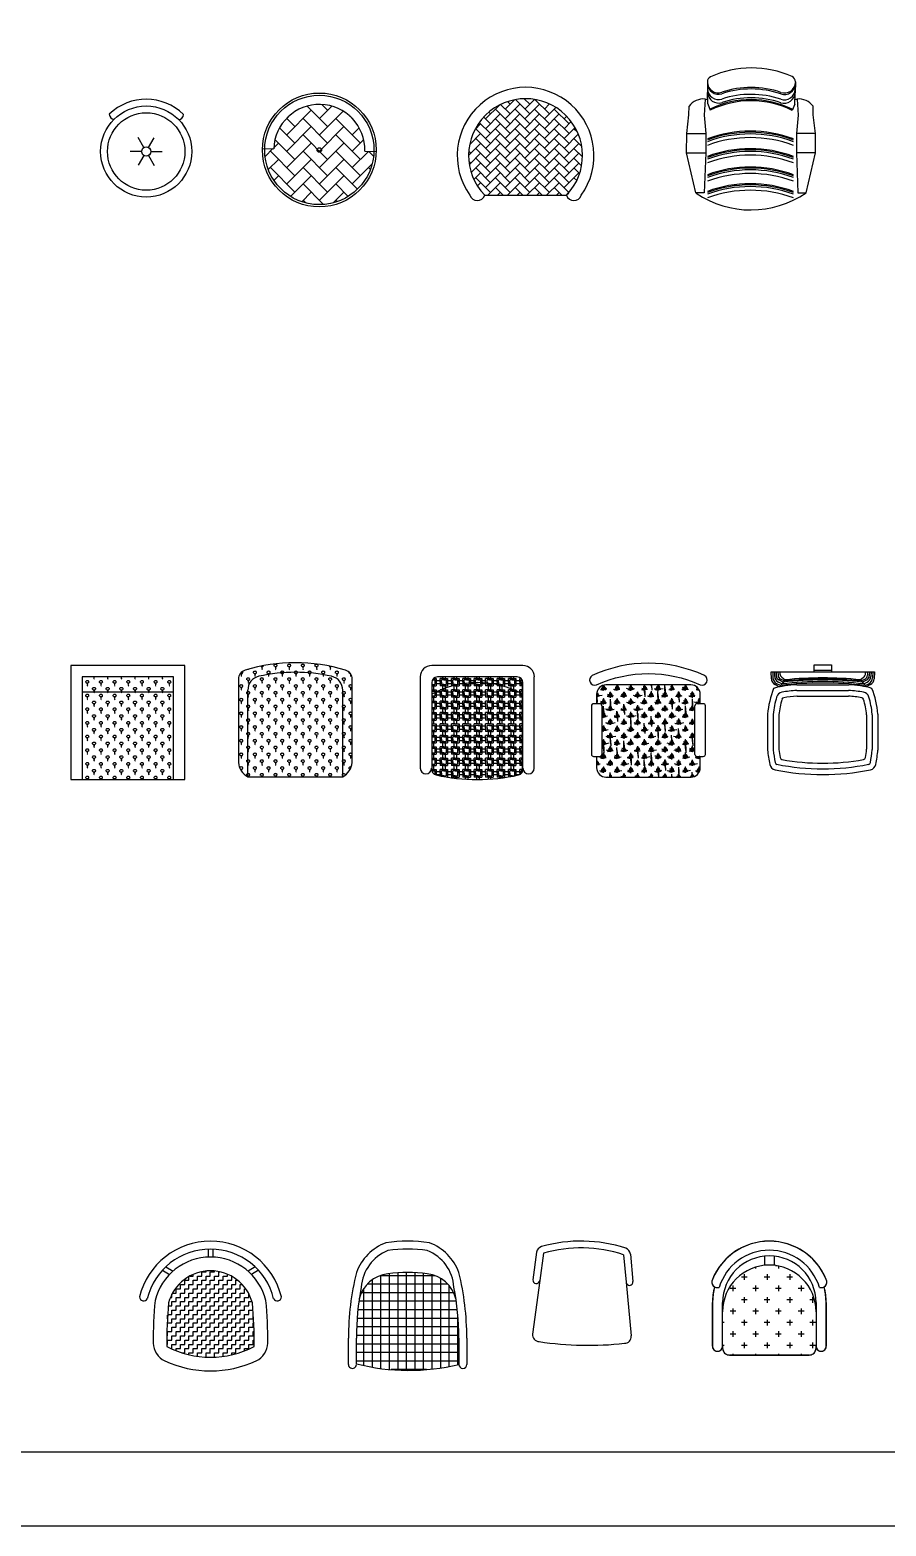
# Model space of a CAD drawing. Header units: inches. Extents: x 3.4 to 45.9, y 14.3 to 39.1.
# Drawn here: x 16.59 to 20.35, y 14.3 to 20.87 of the extents above; entities that cross this region are included whole.
import ezdxf

# ---------------------------------------------------------------- set-up
doc = ezdxf.new("R2010")
doc.units = ezdxf.units.IN
doc.header["$MEASUREMENT"] = 0
for name, color, linetype in [('02', 2, 'Continuous'), ('4', 4, 'Continuous'), ('8', 8, 'Continuous'), ('kadrbm', 4, 'Continuous')]:
    doc.layers.add(name, color=color, linetype=linetype)

# ---------------------------------------------------------------- blocks, each defined once
blk = doc.blocks.new('kadrbm')
at = {"layer": 'kadrbm', "color": 4}
blk.add_lwpolyline([(0, 0), (0, 24.7972), (21, 24.7972), (21, 0), (0, 0)], close=True, dxfattribs=at)
blk.add_lwpolyline([(20.6631, 0.3257), (20.6631, 24.4603), (0.3369, 24.4603), (0.3369, 0.3257), (20.6631, 0.3257)], dxfattribs=at)

msp = doc.modelspace()

# ---------------------------------------------------------------- hatches: boundary and pattern name
at = {"layer": '4'}
h = msp.add_hatch(dxfattribs=at)
h.set_pattern_fill('ZIGZAG', color=256, scale=0.15, style=0)
h.set_pattern_definition([(0, (-104.756795, -166.118561), (0.01875, 0.01875), [0.01875, -0.01875]), (90, (-104.738045, -166.118561), (-0.01875, 0.01875), [0.01875, -0.01875])])
h.paths.add_polyline_path([(17.5725, 15.0901, 0.028786), (17.5655, 15.2819, 0.768198), (17.1974, 15.2819, 0.028786), (17.1904, 15.0901, 0.243759)])
at = {"layer": '8'}
h = msp.add_hatch(dxfattribs=at)
h.set_pattern_fill('AR-HBONE', color=256, scale=0.0003, style=0)
h.set_pattern_definition([(45, (17.899446, 16.514142), (4e-18, 0.04310523), [0.09144, -0.03048]), (135, (17.921, 16.535695), (4e-18, 0.04310523), [0.09144, -0.03048])])
h.paths.add_polyline_path([(18.9443, 20.1444, 2.361911), (18.5853, 20.1444)])
h = msp.add_hatch(dxfattribs=at)
h.set_pattern_fill('AR-HBONE', color=256, scale=0.0005, style=0)
h.set_pattern_definition([(45, (-18.92338, 3.52685), (7e-18, 0.07184205), [0.1524, -0.0508]), (135, (-18.88746, 3.56277), (7e-18, 0.07184205), [0.1524, -0.0508])])
h.paths.add_polyline_path([(18.0992, 20.3367), (18.0592, 20.3378, 1), (17.6593, 20.349), (17.6194, 20.3502, 1)])
h = msp.add_hatch(dxfattribs=at)
h.set_pattern_fill('BLOON2', color=256, scale=0.06, style=0)
h.set_pattern_definition([(71.5651, (9.26039, 4.580169), (-7e-08, 0.059999987), [0.00189738, -0.1878393]), (71.5651, (9.26099, 4.581969), (-7e-08, 0.059999987), [0.00189738, -0.1878393]), (45, (9.26159, 4.58377), (0, 0.06000002), [0.00254556, -0.08230722]), (18.4349, (9.26339, 4.585569), (0.120000026, 0.059999904), [0.00189738, -0.1878393]), (18.4349, (9.26519, 4.586169), (0.120000026, 0.059999904), [0.00189738, -0.1878393]), (341.5651, (9.26699, 4.586769), (0.059999987, 7e-08), [0.00189738, -0.1878393]), (341.5651, (9.26879, 4.586169), (0.059999987, 7e-08), [0.00189738, -0.1878393]), (303.6901, (9.27059, 4.585569), (0.060000013, -0.059999945), [0.00216336, -0.21416976]), (303.6901, (9.27179, 4.583769), (0.060000013, -0.059999945), [0.00216336, -0.21416976]), (270, (9.27299, 4.58197), (0.06, -0.06), [0.0018, -0.0582]), (270, (9.27299, 4.58017), (0.06, -0.06), [0.0018, -0.0582]), (236.3099, (9.27299, 4.578369), (-0.06000008, -0.119999973), [0.00216336, -0.21416976]), (225, (9.27179, 4.57657), (-7e-18, -0.06000002), [0.00169704, -0.08315574]), (213.6901, (9.27059, 4.575369), (-0.059999945, -0.060000013), [0.00216336, -0.21416976]), (180, (9.26879, 4.57417), (-0.06, -0.06), [0.0012, -0.0588]), (180, (9.26639, 4.57417), (-0.06, -0.06), [0.0012, -0.0588]), (146.3099, (9.26519, 4.574169), (-0.119999973, 0.06000008), [0.00216336, -0.21416976]), (146.3099, (9.26339, 4.575369), (-0.119999973, 0.06000008), [0.00216336, -0.21416976]), (108.4349, (9.26159, 4.576569), (-0.059999904, 0.120000026), [0.00189738, -0.1878393]), (108.4349, (9.26099, 4.578369), (-0.059999904, 0.120000026), [0.00189738, -0.1878393]), (225, (9.26639, 4.57417), (-7e-18, -0.06000002), [0.00084852, -0.08400426]), (315, (9.26579, 4.57357), (0.06000002, -1e-17), [0.00084852, -0.08400426]), (45, (9.26639, 4.57297), (0, 0.06000002), [0.00084852, -0.08400426]), (270, (9.26759, 4.57417), (0.06, -0.06), [0.0006, -0.0594]), (270, (9.26759, 4.57357), (0.06, -0.06), [0.0006, -0.0594]), (135, (9.26759, 4.57297), (-0.06000002, 0), [0.00084852, -0.08400426]), (270, (9.26699, 4.57357), (0.06, -0.06), [0.0024, -0.0576]), (270, (9.26699, 4.57117), (0.06, -0.06), [0.0018, -0.0582]), (288.4349, (9.26699, 4.569369), (0.059999904, -0.120000026), [0.00189738, -0.1878393]), (255.9638, (9.26759, 4.567569), (6e-08, -0.060000035), [0.00247386, -0.2449125]), (288.4349, (9.26699, 4.565169), (0.059999904, -0.120000026), [0.00189738, -0.1878393]), (251.5651, (9.26759, 4.563369), (7e-08, -0.059999987), [0.00189738, -0.1878393]), (251.5651, (9.29699, 4.593369), (7e-08, -0.059999987), [0.00189738, -0.1878393]), (296.5651, (9.29639, 4.59457), (0.06000008, -0.05999995), [0.00134166, -0.13282242]), (270, (9.29639, 4.59697), (0.06, -0.06), [0.0024, -0.0576]), (270, (9.29639, 4.59877), (0.06, -0.06), [0.0018, -0.0582]), (270, (9.29639, 4.60057), (0.06, -0.06), [0.0018, -0.0582]), (270, (9.29639, 4.60297), (0.06, -0.06), [0.0024, -0.0576]), (180, (9.29699, 4.60297), (-0.06, -0.06), [0.0006, -0.0594]), (0, (9.29699, 4.60297), (0.06, 0.06), [0, -0.06]), (270, (9.29699, 4.60357), (0.06, -0.06), [0.0006, -0.0594]), (0, (9.29579, 4.60297), (0.06, 0.06), [0.0006, -0.0594]), (0, (9.29519, 4.60297), (0.06, 0.06), [0.0006, -0.0594]), (225, (9.29579, 4.60357), (-7e-18, -0.06000002), [0.00084852, -0.08400426]), (108.4349, (9.29039, 4.607769), (-0.059999904, 0.120000026), [0.00189738, -0.1878393]), (108.4349, (9.29099, 4.605969), (-0.059999904, 0.120000026), [0.00189738, -0.1878393]), (146.3099, (9.29279, 4.604769), (-0.119999973, 0.06000008), [0.00216336, -0.21416976]), (161.5651, (9.29459, 4.604169), (-0.059999987, -7e-08), [0.00189738, -0.1878393]), (153.4349, (9.29579, 4.60357), (-0.06, 2.4e-08), [0.00134166, -0.13282242]), (206.5651, (9.29819, 4.60417), (-0.05999995, -0.06000008), [0.00134166, -0.13282242]), (198.4349, (9.29999, 4.604769), (-0.120000026, -0.059999904), [0.00189738, -0.1878393]), (225, (9.30119, 4.60597), (-7e-18, -0.06000002), [0.00169704, -0.08315574]), (236.3099, (9.30239, 4.607769), (-0.06000008, -0.119999973), [0.00216336, -0.21416976]), (270, (9.30239, 4.60957), (0.06, -0.06), [0.0018, -0.0582]), (270, (9.30239, 4.61197), (0.06, -0.06), [0.0024, -0.0576]), (303.6901, (9.30119, 4.613769), (0.060000013, -0.059999945), [0.00216336, -0.21416976]), (315, (9.29999, 4.61497), (0.06000002, -1e-17), [0.00169704, -0.08315574]), (341.5651, (9.29819, 4.615569), (0.059999987, 7e-08), [0.00189738, -0.1878393]), (341.5651, (9.29639, 4.616169), (0.059999987, 7e-08), [0.00189738, -0.1878393]), (18.4349, (9.29459, 4.615569), (0.120000026, 0.059999904), [0.00189738, -0.1878393]), (18.4349, (9.29279, 4.614969), (0.120000026, 0.059999904), [0.00189738, -0.1878393]), (33.6901, (9.29099, 4.613769), (0.059999945, 0.060000013), [0.00216336, -0.21416976]), (71.5651, (9.29039, 4.611969), (-7e-08, 0.059999987), [0.00189738, -0.1878393]), (75.9638, (9.28979, 4.609569), (-6e-08, 0.060000035), [0.00247386, -0.2449125])])
h.paths.add_polyline_path([(17.5335, 18.06, 0.331679), (17.5037, 18.0201), (17.5037, 17.6546, 0.258195), (17.5454, 17.5921), (17.9621, 17.5921, 0.258195), (18.0037, 17.6546), (18.0037, 18.0201, 0.331679), (17.974, 18.06, 0.145898)])
h.paths.add_polyline_path([(17.5942, 18.0328), (17.5942, 18.0328)], flags=16)
h = msp.add_hatch(dxfattribs=at)
h.set_pattern_fill('BLOON2', color=256, scale=0.06, style=0)
h.set_pattern_definition([(71.5651, (10.173857, 4.5682), (-7e-08, 0.059999987), [0.00189738, -0.1878393]), (71.5651, (10.174457, 4.57), (-7e-08, 0.059999987), [0.00189738, -0.1878393]), (45, (10.175057, 4.5718), (0, 0.06000002), [0.00254556, -0.08230722]), (18.4349, (10.176857, 4.5736), (0.120000026, 0.059999904), [0.00189738, -0.1878393]), (18.4349, (10.178657, 4.5742), (0.120000026, 0.059999904), [0.00189738, -0.1878393]), (341.5651, (10.180457, 4.5748), (0.059999987, 7e-08), [0.00189738, -0.1878393]), (341.5651, (10.182257, 4.5742), (0.059999987, 7e-08), [0.00189738, -0.1878393]), (303.6901, (10.184057, 4.5736), (0.060000013, -0.059999945), [0.00216336, -0.21416976]), (303.6901, (10.185257, 4.5718), (0.060000013, -0.059999945), [0.00216336, -0.21416976]), (270, (10.186457, 4.57), (0.06, -0.06), [0.0018, -0.0582]), (270, (10.186457, 4.5682), (0.06, -0.06), [0.0018, -0.0582]), (236.3099, (10.186457, 4.5664), (-0.06000008, -0.119999973), [0.00216336, -0.21416976]), (225, (10.185257, 4.5646), (-7e-18, -0.06000002), [0.00169704, -0.08315574]), (213.6901, (10.184057, 4.5634), (-0.059999945, -0.060000013), [0.00216336, -0.21416976]), (180, (10.182257, 4.5622), (-0.06, -0.06), [0.0012, -0.0588]), (180, (10.179857, 4.5622), (-0.06, -0.06), [0.0012, -0.0588]), (146.3099, (10.178657, 4.5622), (-0.119999973, 0.06000008), [0.00216336, -0.21416976]), (146.3099, (10.176857, 4.5634), (-0.119999973, 0.06000008), [0.00216336, -0.21416976]), (108.4349, (10.175057, 4.5646), (-0.059999904, 0.120000026), [0.00189738, -0.1878393]), (108.4349, (10.174457, 4.5664), (-0.059999904, 0.120000026), [0.00189738, -0.1878393]), (225, (10.179857, 4.5622), (-7e-18, -0.06000002), [0.00084852, -0.08400426]), (315, (10.179257, 4.5616), (0.06000002, -1e-17), [0.00084852, -0.08400426]), (45, (10.179857, 4.561), (0, 0.06000002), [0.00084852, -0.08400426]), (270, (10.181057, 4.5622), (0.06, -0.06), [0.0006, -0.0594]), (270, (10.181057, 4.5616), (0.06, -0.06), [0.0006, -0.0594]), (135, (10.181057, 4.561), (-0.06000002, 0), [0.00084852, -0.08400426]), (270, (10.180457, 4.5616), (0.06, -0.06), [0.0024, -0.0576]), (270, (10.180457, 4.5592), (0.06, -0.06), [0.0018, -0.0582]), (288.4349, (10.180457, 4.5574), (0.059999904, -0.120000026), [0.00189738, -0.1878393]), (255.9638, (10.181057, 4.555601), (6e-08, -0.060000035), [0.00247386, -0.2449125]), (288.4349, (10.180457, 4.5532), (0.059999904, -0.120000026), [0.00189738, -0.1878393]), (251.5651, (10.181057, 4.5514), (7e-08, -0.059999987), [0.00189738, -0.1878393]), (251.5651, (10.210457, 4.5814), (7e-08, -0.059999987), [0.00189738, -0.1878393]), (296.5651, (10.209857, 4.5826), (0.06000008, -0.05999995), [0.00134166, -0.13282242]), (270, (10.209857, 4.585), (0.06, -0.06), [0.0024, -0.0576]), (270, (10.209857, 4.5868), (0.06, -0.06), [0.0018, -0.0582]), (270, (10.209857, 4.5886), (0.06, -0.06), [0.0018, -0.0582]), (270, (10.209857, 4.591), (0.06, -0.06), [0.0024, -0.0576]), (180, (10.210457, 4.591), (-0.06, -0.06), [0.0006, -0.0594]), (0, (10.210457, 4.591), (0.06, 0.06), [0, -0.06]), (270, (10.210457, 4.5916), (0.06, -0.06), [0.0006, -0.0594]), (0, (10.209257, 4.591), (0.06, 0.06), [0.0006, -0.0594]), (0, (10.208657, 4.591), (0.06, 0.06), [0.0006, -0.0594]), (225, (10.209257, 4.5916), (-7e-18, -0.06000002), [0.00084852, -0.08400426]), (108.4349, (10.203857, 4.5958), (-0.059999904, 0.120000026), [0.00189738, -0.1878393]), (108.4349, (10.204457, 4.594), (-0.059999904, 0.120000026), [0.00189738, -0.1878393]), (146.3099, (10.206257, 4.5928), (-0.119999973, 0.06000008), [0.00216336, -0.21416976]), (161.5651, (10.208057, 4.5922), (-0.059999987, -7e-08), [0.00189738, -0.1878393]), (153.4349, (10.209257, 4.5916), (-0.06, 2.4e-08), [0.00134166, -0.13282242]), (206.5651, (10.211657, 4.5922), (-0.05999995, -0.06000008), [0.00134166, -0.13282242]), (198.4349, (10.213457, 4.5928), (-0.120000026, -0.059999904), [0.00189738, -0.1878393]), (225, (10.214657, 4.594), (-7e-18, -0.06000002), [0.00169704, -0.08315574]), (236.3099, (10.215857, 4.5958), (-0.06000008, -0.119999973), [0.00216336, -0.21416976]), (270, (10.215857, 4.5976), (0.06, -0.06), [0.0018, -0.0582]), (270, (10.215857, 4.6), (0.06, -0.06), [0.0024, -0.0576]), (303.6901, (10.214657, 4.6018), (0.060000013, -0.059999945), [0.00216336, -0.21416976]), (315, (10.213457, 4.603), (0.06000002, -1e-17), [0.00169704, -0.08315574]), (341.5651, (10.211657, 4.6036), (0.059999987, 7e-08), [0.00189738, -0.1878393]), (341.5651, (10.209857, 4.6042), (0.059999987, 7e-08), [0.00189738, -0.1878393]), (18.4349, (10.208057, 4.6036), (0.120000026, 0.059999904), [0.00189738, -0.1878393]), (18.4349, (10.206257, 4.603), (0.120000026, 0.059999904), [0.00189738, -0.1878393]), (33.6901, (10.204457, 4.6018), (0.059999945, 0.060000013), [0.00216336, -0.21416976]), (71.5651, (10.203857, 4.6), (-7e-08, 0.059999987), [0.00189738, -0.1878393]), (75.9638, (10.203257, 4.597601), (-6e-08, 0.060000035), [0.00247386, -0.2449125])])
h.paths.add_polyline_path([(17.2186, 18.0302), (16.8186, 18.0302), (16.8186, 17.5802), (17.2186, 17.5802)])
h = msp.add_hatch(dxfattribs=at)
h.set_pattern_fill('DESIGN6', color=256, scale=0.05, style=0)
h.set_pattern_definition([(270, (8.266505, 4.70702), (0.05, -0.05), [0.0105, -0.0395]), (0, (8.256005, 4.69652), (0.05, 0.05), [0.0105, -0.0395]), (270, (8.295505, 4.70702), (0.05, -0.05), [0.0105, -0.0395]), (180, (8.306005, 4.69652), (-0.05, -0.05), [0.0105, -0.0395]), (180, (8.306005, 4.66752), (-0.05, -0.05), [0.0105, -0.0395]), (90, (8.295505, 4.65702), (-0.05, 0.05), [0.0105, -0.0395]), (270, (8.266505, 4.66752), (0.05, -0.05), [0.0105, -0.0395]), (0, (8.256005, 4.66752), (0.05, 0.05), [0.0105, -0.0395]), (270, (8.272505, 4.67352), (0.05, -0.05), [0.0165, -0.0335]), (0, (8.256005, 4.69052), (0.05, 0.05), [0.0165, -0.0335]), (270, (8.272505, 4.70702), (0.05, -0.05), [0.0165, -0.0335]), (270, (8.289505, 4.70702), (0.05, -0.05), [0.0165, -0.0335]), (180, (8.306005, 4.69052), (-0.05, -0.05), [0.0165, -0.0335]), (180, (8.306005, 4.67352), (-0.05, -0.05), [0.0165, -0.0335]), (90, (8.289505, 4.65702), (-0.05, 0.05), [0.0165, -0.0335]), (90, (8.272505, 4.65702), (-0.05, 0.05), [0.0165, -0.0335]), (0, (8.256005, 4.67352), (0.05, 0.05), [0.0165, -0.0335]), (90, (8.262505, 4.67352), (-0.05, 0.05), [0.017, -0.033]), (0, (8.272505, 4.70102), (0.05, 0.05), [0.017, -0.033]), (180, (8.289505, 4.66352), (-0.05, -0.05), [0.017, -0.033]), (270, (8.300005, 4.69052), (0.05, -0.05), [0.017, -0.033])])
h.paths.add_polyline_path([(18.3526, 17.955), (18.3526, 17.6295, -0.044487), (18.3522, 17.6251, 0.347464), (18.372, 17.5998, 0.112518), (18.7337, 17.5998, 0.347464), (18.7536, 17.6251, -0.044487), (18.7532, 17.6295), (18.7532, 17.955, 0.25)])
h.paths.add_polyline_path([(18.7532, 17.955), (18.7532, 18.0051, 0.414214), (18.7281, 18.0301), (18.3776, 18.0301, 0.414214), (18.3526, 18.0051), (18.3526, 17.955, -0.25)])
h = msp.add_hatch(dxfattribs=at)
h.set_pattern_fill('TREE2', color=256, scale=0.06, style=0)
h.set_pattern_definition([(348.6901, (20.323398, 6.424808), (0.060000017, 2.2e-08), [0.01223766, -0.29370354]), (348.1113, (20.3239984, 6.426008), (0.2999999369, -0.0600001924), [0.0116499, -1.15333938]), (346.7595, (20.3251984, 6.427808), (0.7800000538, -0.1799997166), [0.01047852, -1.03737642]), (345.9638, (20.325798, 6.429008), (0.060000035, 6e-08), [0.00989544, -0.23749086]), (347.9052, (20.3269984, 6.430208), (0.2999999453, -0.0600002245), [0.00859068, -0.85047858]), (347.0054, (20.3275984, 6.432008), (0.540000046, -0.1199998547), [0.00800502, -0.79249482]), (347.0054, (20.3281984, 6.433208), (0.540000046, -0.1199998547), [0.00800502, -0.79249482]), (349.6952, (20.3293984, 6.434408), (0.3600000577, -0.0599996925), [0.00670818, -0.66411216]), (343.3008, (20.3299984, 6.436208), (0.4200001124, -0.1199996584), [0.00626418, -0.62015418]), (345.9638, (20.331198, 6.437408), (0.060000035, 6e-08), [0.00494772, -0.24243864]), (351.8699, (20.331798, 6.438608), (0.0599999677, -1.45e-08), [0.00424266, -0.42002142]), (350.5377, (20.332398, 6.439808), (0.060000005, 2.3e-08), [0.00364968, -0.3613161]), (345.9638, (20.333598, 6.441608), (0.060000035, 6e-08), [0.00247386, -0.2449125]), (341.5651, (20.334198, 6.442808), (0.059999987, 7e-08), [0.00189738, -0.1878393]), (0, (20.3354, 6.44401), (0.06, 0.06), [0.0006, -0.0594]), (268.698, (20.3359984, 6.4458079), (-7.41e-08, -0.06000000931), [0.02640684, -2.61427494]), (271.302, (20.3359984, 6.4458079), (0.06000210636, -2.57999993097), [0.02640684, -2.61427494]), (180, (20.3366, 6.44401), (-0.06, -0.06), [0.0006, -0.0594]), (198.4349, (20.337798, 6.442808), (-0.120000026, -0.059999904), [0.00189738, -0.1878393]), (194.0362, (20.338398, 6.441608), (-0.180000033, -0.059999883), [0.00247386, -0.2449125]), (189.4623, (20.339598, 6.439808), (-0.3000000464, -0.059999888), [0.00364968, -0.3613161]), (188.1301, (20.340198, 6.438608), (-0.3599999866, -0.0599999613), [0.00424266, -0.42002142]), (194.0362, (20.340798, 6.437408), (-0.180000033, -0.059999883), [0.00494772, -0.24243864]), (196.6992, (20.3419984, 6.436208), (-0.1800000548, -0.0599998868), [0.00626418, -0.62015418]), (190.3048, (20.3425984, 6.434408), (-0.3000000463, -0.0599997734), [0.00670818, -0.66411216]), (194.0362, (20.343798, 6.433208), (-0.180000033, -0.059999883), [0.00742158, -0.23996472]), (192.9946, (20.3443984, 6.432008), (-0.240000003, -0.0599999159), [0.00800502, -0.79249482]), (191.3099, (20.345598, 6.430208), (-0.240000045, -0.059999858), [0.00917826, -0.29676294]), (194.0362, (20.346198, 6.429008), (-0.180000033, -0.059999883), [0.00989544, -0.23749086]), (193.2405, (20.3467984, 6.427808), (-0.2400000182, -0.0599999262), [0.01047852, -1.03737642]), (191.8887, (20.3479984, 6.426008), (-0.8399998381, -0.1800006321), [0.0116499, -1.15333938]), (191.3099, (20.348598, 6.424808), (-0.240000045, -0.059999858), [0.01223766, -0.29370354]), (191.3099, (20.318598, 6.394808), (-0.240000045, -0.059999858), [0.01223766, -0.29370354]), (191.8887, (20.3179984, 6.396008), (-0.8399998381, -0.1800006321), [0.0116499, -1.15333938]), (193.2405, (20.3167984, 6.397808), (-0.2400000182, -0.0599999262), [0.01047852, -1.03737642]), (194.0362, (20.316198, 6.399008), (-0.180000033, -0.059999883), [0.00989544, -0.23749086]), (191.3099, (20.315598, 6.400208), (-0.240000045, -0.059999858), [0.00917826, -0.29676294]), (192.9946, (20.3143984, 6.402008), (-0.240000003, -0.0599999159), [0.00800502, -0.79249482]), (194.0362, (20.313798, 6.403208), (-0.180000033, -0.059999883), [0.00742158, -0.23996472]), (190.3048, (20.3125984, 6.404408), (-0.3000000463, -0.0599997734), [0.00670818, -0.66411216]), (196.6992, (20.3119984, 6.406208), (-0.1800000548, -0.0599998868), [0.00626418, -0.62015418]), (194.0362, (20.310798, 6.407408), (-0.180000033, -0.059999883), [0.00494772, -0.24243864]), (188.1301, (20.310198, 6.408608), (-0.3599999866, -0.0599999613), [0.00424266, -0.42002142]), (189.4623, (20.309598, 6.409808), (-0.3000000464, -0.059999888), [0.00364968, -0.3613161]), (194.0362, (20.308398, 6.411608), (-0.180000033, -0.059999883), [0.00247386, -0.2449125]), (198.4349, (20.307798, 6.412808), (-0.120000026, -0.059999904), [0.00189738, -0.1878393]), (180, (20.3066, 6.41401), (-0.06, -0.06), [0.0006, -0.0594]), (271.302, (20.3059984, 6.4158079), (0.06000210636, -2.57999993097), [0.02640684, -2.61427494]), (268.698, (20.3059984, 6.4158079), (-7.41e-08, -0.06000000931), [0.02640684, -2.61427494]), (0, (20.3054, 6.41401), (0.06, 0.06), [0.0006, -0.0594]), (341.5651, (20.304198, 6.412808), (0.059999987, 7e-08), [0.00189738, -0.1878393]), (345.9638, (20.303598, 6.411608), (0.060000035, 6e-08), [0.00247386, -0.2449125]), (350.5377, (20.302398, 6.409808), (0.060000005, 2.3e-08), [0.00364968, -0.3613161]), (351.8699, (20.301798, 6.408608), (0.0599999677, -1.45e-08), [0.00424266, -0.42002142]), (345.9638, (20.301198, 6.407408), (0.060000035, 6e-08), [0.00494772, -0.24243864]), (343.3008, (20.2999984, 6.406208), (0.4200001124, -0.1199996584), [0.00626418, -0.62015418]), (349.6952, (20.2993984, 6.404408), (0.3600000577, -0.0599996925), [0.00670818, -0.66411216]), (347.0054, (20.2981984, 6.403208), (0.540000046, -0.1199998547), [0.00800502, -0.79249482]), (347.0054, (20.2975984, 6.402008), (0.540000046, -0.1199998547), [0.00800502, -0.79249482]), (347.9052, (20.2969984, 6.400208), (0.2999999453, -0.0600002245), [0.00859068, -0.85047858]), (345.9638, (20.295798, 6.399008), (0.060000035, 6e-08), [0.00989544, -0.23749086]), (346.7595, (20.2951984, 6.397808), (0.7800000538, -0.1799997166), [0.01047852, -1.03737642]), (348.1113, (20.2939984, 6.396008), (0.2999999369, -0.0600001924), [0.0116499, -1.15333938]), (348.6901, (20.293398, 6.394808), (0.060000017, 2.2e-08), [0.01223766, -0.29370354])])
h.paths.add_polyline_path([(19.5087, 17.9034, -0.414214), (19.5178, 17.9125), (19.5315, 17.9125), (19.5315, 17.9543, 0.414214), (19.4905, 17.9952), (19.1178, 17.9952, 0.414214), (19.0769, 17.9543), (19.0769, 17.9125), (19.0905, 17.9125, -0.414214), (19.0996, 17.9034), (19.0996, 17.6902, -0.414214), (19.0905, 17.6811), (19.0769, 17.6811), (19.0769, 17.6311, 0.414214), (19.1178, 17.5902), (19.4905, 17.5902, 0.414214), (19.5315, 17.6311), (19.5315, 17.6811), (19.5178, 17.6811, -0.414214), (19.5087, 17.6902)])

# ---------------------------------------------------------------- linework, layer by layer
at = {"layer": '02'}
for centre in [(19.7518, 19.8855), (19.7518, 19.8805), (19.7518, 19.8731), (19.7518, 19.857), (19.7518, 19.8085), (19.7518, 19.8036), (19.7518, 19.7962), (19.7518, 19.7801), (19.7518, 19.728), (19.7518, 19.723), (19.7518, 19.7156), (19.7518, 19.6995), (19.7518, 19.6547), (19.7518, 19.6497), (19.7518, 19.6423), (19.7518, 19.6262)]:
    msp.add_arc(centre, 0.5405, 69.56936, 110.43064, dxfattribs=at)
at = {"layer": '4'}
for p, q in [((19.563, 20.6421), (19.5642, 20.5961)), ((19.563, 20.6421), (19.5631, 20.6412)), ((19.9497, 20.6429), (19.9482, 20.5949)), ((19.9497, 20.6429), (19.9496, 20.6399)), ((19.5536, 20.5668), (19.5488, 20.4966)), ((19.5536, 20.5668), (19.565, 20.5668)), ((19.5655, 20.5459), (19.5642, 20.5961)), ((19.9467, 20.5448), (19.9482, 20.5949)), ((19.9473, 20.5668), (19.9567, 20.5668)), ((19.9567, 20.5668), (19.9615, 20.4966)), ((19.4722, 20.4159), (19.4821, 20.4978)), ((19.4821, 20.4978), (19.4828, 20.5358)), ((19.5488, 20.4966), (19.556, 20.4157)), ((19.5655, 20.5459), (19.5759, 20.5178)), ((19.9467, 20.5448), (19.9356, 20.5169)), ((19.9615, 20.4966), (19.9543, 20.4157)), ((20.0282, 20.4978), (20.0275, 20.5358)), ((20.0381, 20.4159), (20.0282, 20.4978)), ((17.0893, 20.354), (17.0645, 20.3974)), ((17.1093, 20.3539), (17.1345, 20.3971)), ((19.472, 20.3303), (19.4722, 20.4159)), ((19.4722, 20.4159), (19.556, 20.4157)), ((19.556, 20.4157), (19.5556, 20.3301)), ((20.0381, 20.4159), (19.9543, 20.4157)), ((19.9543, 20.4157), (19.9547, 20.3301)), ((20.0383, 20.3303), (20.0381, 20.4159)), ((17.0792, 20.3367), (17.0292, 20.3369)), ((17.0892, 20.3194), (17.064, 20.2762)), ((17.1092, 20.3193), (17.134, 20.2759)), ((17.1192, 20.3366), (17.1692, 20.3364)), ((17.6094, 20.3504), (17.6593, 20.349)), ((18.0592, 20.3378), (18.112, 20.3363)), ((19.472, 20.3303), (19.5556, 20.3301)), ((19.513, 20.1555), (19.472, 20.3303)), ((19.5556, 20.3301), (19.5488, 20.1554)), ((20.0383, 20.3303), (19.9547, 20.3301)), ((19.9547, 20.3301), (19.9607, 20.1554)), ((19.9965, 20.1555), (20.0383, 20.3303)), ((18.5853, 20.1444), (18.9443, 20.1444)), ((19.513, 20.1555), (19.5139, 20.1555)), ((19.5488, 20.1554), (19.513, 20.1555)), ((19.9607, 20.1554), (19.9965, 20.1555)), ((19.9965, 20.1555), (19.9948, 20.1555)), ((18.7532, 18.0802), (18.3526, 18.0802)), ((20.0316, 18.0832), (20.1078, 18.0832)), ((20.0316, 18.0524), (20.0316, 18.0832)), ((20.1078, 18.0832), (20.1078, 18.0524)), ((17.2186, 18.0302), (16.8186, 18.0302)), ((16.8186, 18.0302), (16.8186, 17.5802)), ((17.2186, 17.5802), (17.2186, 18.0302)), ((18.3025, 18.0301), (18.3025, 17.6295)), ((18.3526, 18.0051), (18.3526, 17.6295)), ((18.7281, 18.0301), (18.3776, 18.0301)), ((18.7532, 17.6295), (18.7532, 18.0051)), ((18.8032, 17.6295), (18.8032, 18.0301)), ((19.8429, 18.0524), (20.2965, 18.0524)), ((19.8439, 18.0221), (19.8429, 18.0524)), ((19.8499, 18.0524), (19.8509, 18.0262)), ((19.8577, 18.0524), (19.8585, 18.0324)), ((19.8607, 17.9962), (19.8792, 17.9871)), ((19.8647, 18.0524), (19.8654, 18.0344)), ((19.8839, 17.9926), (19.8679, 18.0004)), ((19.8728, 18.0524), (19.8733, 18.0375)), ((19.8897, 17.9996), (19.8754, 18.0065)), ((19.8965, 18.0076), (19.8767, 18.0171)), ((19.9046, 18.0173), (19.8792, 17.9871)), ((19.881, 18.0524), (19.8819, 18.043)), ((19.9006, 18.0126), (19.8846, 18.0203)), ((19.8895, 18.029), (19.9046, 18.0173)), ((20.1078, 18.0578), (20.0316, 18.0578)), ((20.2464, 18.0263), (20.2348, 18.0173)), ((20.2348, 18.0173), (20.2602, 17.9871)), ((20.2388, 18.0126), (20.2548, 18.0203)), ((20.243, 18.0076), (20.2627, 18.0171)), ((20.2497, 17.9996), (20.264, 18.0065)), ((20.2556, 17.9926), (20.2716, 18.0004)), ((20.2584, 18.0524), (20.258, 18.0474)), ((20.2787, 17.9962), (20.2602, 17.9871)), ((20.2667, 18.0524), (20.2661, 18.0375)), ((20.2747, 18.0524), (20.274, 18.0344)), ((20.2817, 18.0524), (20.281, 18.0324)), ((20.2895, 18.0524), (20.2885, 18.0262)), ((20.2965, 18.0524), (20.2955, 18.0221)), ((17.2186, 17.9635), (16.8186, 17.9635)), ((17.5454, 17.5921), (17.5454, 17.9718)), ((17.9621, 17.5921), (17.9621, 17.9718)), ((19.9554, 17.9956), (20.184, 17.9956)), ((19.9562, 17.9706), (20.1833, 17.9706)), ((19.9567, 17.9456), (20.1833, 17.9456)), ((19.0996, 17.9034), (19.0996, 17.6902)), ((19.5087, 17.6902), (19.5087, 17.9034)), ((19.5451, 17.9125), (19.5178, 17.9125)), ((19.8274, 17.8664), (19.8274, 17.7092)), ((19.8524, 17.8648), (19.8524, 17.7111)), ((20.3121, 17.8664), (20.3121, 17.7092)), ((19.8774, 17.8636), (19.8774, 17.7125)), ((20.2621, 17.8636), (20.2621, 17.7125)), ((20.2871, 17.8638), (20.2871, 17.7111)), ((19.5178, 17.6811), (19.5451, 17.6811)), ((17.3714, 15.5181), (17.3714, 15.4831)), ((17.3914, 15.5181), (17.3914, 15.4831)), ((18.8135, 15.5046), (18.7974, 15.384)), ((18.8432, 15.5006), (18.8271, 15.38)), ((17.1853, 15.4402), (17.2168, 15.4216)), ((17.5776, 15.4402), (17.5461, 15.4216)), ((19.1952, 15.4937), (19.2066, 15.3727)), ((19.225, 15.4965), (19.2364, 15.3755)), ((19.7749, 15.4393), (19.7749, 15.433)), ((19.8144, 15.4873), (19.8144, 15.4473)), ((19.8558, 15.4873), (19.8558, 15.4473)), ((19.869, 15.4455), (19.8624, 15.4455)), ((19.8749, 15.4444), (19.8749, 15.433)), ((17.1708, 15.4256), (17.2017, 15.4073)), ((17.5921, 15.4256), (17.5612, 15.4073)), ((18.0923, 14.9998), (18.0923, 15.3839)), ((18.3671, 15.4017), (18.1265, 15.4017)), ((18.1298, 14.994), (18.1298, 15.4029)), ((18.1673, 14.9898), (18.1673, 15.4106)), ((18.2048, 14.9872), (18.2048, 15.4144)), ((18.2423, 14.986), (18.2423, 15.4158)), ((18.2798, 14.9864), (18.2798, 15.415)), ((18.3173, 14.9883), (18.3173, 15.4117)), ((18.3548, 14.9917), (18.3548, 15.4056)), ((18.3923, 14.9966), (18.3923, 15.3898)), ((18.8271, 15.38), (18.7958, 15.1455)), ((19.2066, 15.3727), (19.2287, 15.1371)), ((19.7374, 15.3955), (19.7124, 15.3955)), ((19.7249, 15.408), (19.7249, 15.383)), ((19.8374, 15.3955), (19.8124, 15.3955)), ((19.8249, 15.408), (19.8249, 15.383)), ((19.9374, 15.3955), (19.9124, 15.3955)), ((19.9249, 15.408), (19.9249, 15.383)), ((18.4495, 15.3267), (18.0441, 15.3267)), ((18.0548, 15.0071), (18.0548, 15.3456)), ((18.424, 15.3642), (18.0696, 15.3642)), ((18.4298, 15.0032), (18.4298, 15.3577)), ((19.6874, 15.3455), (19.6624, 15.3455)), ((19.6749, 15.358), (19.6749, 15.333)), ((19.7249, 15.308), (19.7249, 15.283)), ((19.7874, 15.3455), (19.7624, 15.3455)), ((19.7749, 15.358), (19.7749, 15.333)), ((19.8249, 15.308), (19.8249, 15.283)), ((19.8874, 15.3455), (19.8624, 15.3455)), ((19.8749, 15.358), (19.8749, 15.333)), ((19.9249, 15.308), (19.9249, 15.283)), ((19.9874, 15.3455), (19.9624, 15.3455)), ((19.9749, 15.358), (19.9749, 15.333)), ((20.0249, 15.308), (20.0249, 15.283)), ((18.465, 15.2517), (18.0286, 15.2517)), ((18.4604, 15.2892), (18.0332, 15.2892)), ((19.585, 15.0923), (19.585, 15.2833)), ((19.63, 15.0832), (19.63, 15.2833)), ((19.63, 15.2833), (19.63, 15.2833)), ((19.63, 15.2433), (19.63, 15.2433)), ((19.6374, 15.2955), (19.6368, 15.2955)), ((19.6874, 15.2455), (19.6624, 15.2455)), ((19.6749, 15.258), (19.6749, 15.233)), ((19.7374, 15.2955), (19.7124, 15.2955)), ((19.7874, 15.2455), (19.7624, 15.2455)), ((19.7749, 15.258), (19.7749, 15.233)), ((19.8374, 15.2955), (19.8124, 15.2955)), ((19.8874, 15.2455), (19.8624, 15.2455)), ((19.8749, 15.258), (19.8749, 15.233)), ((19.9374, 15.2955), (19.9124, 15.2955)), ((19.9874, 15.2455), (19.9624, 15.2455)), ((19.9749, 15.258), (19.9749, 15.233)), ((20.0333, 15.2955), (20.0124, 15.2955)), ((20.04, 15.2833), (20.04, 15.0832)), ((20.085, 15.2833), (20.085, 15.0923)), ((18.4706, 15.1767), (18.023, 15.1767)), ((18.4684, 15.2142), (18.0252, 15.2142)), ((18.4673, 15.0113), (18.4673, 15.2289)), ((19.6374, 15.1955), (19.63, 15.1955)), ((19.7374, 15.1955), (19.7124, 15.1955)), ((19.7249, 15.208), (19.7249, 15.183)), ((19.8374, 15.1955), (19.8124, 15.1955)), ((19.8249, 15.208), (19.8249, 15.183)), ((19.9374, 15.1955), (19.9124, 15.1955)), ((19.9249, 15.208), (19.9249, 15.183)), ((20.0374, 15.1955), (20.0124, 15.1955)), ((20.0249, 15.208), (20.0249, 15.183)), ((17.987, 15.0124), (17.987, 15.128)), ((18.4716, 15.1392), (18.022, 15.1392)), ((18.022, 15.0149), (18.022, 15.128)), ((18.472, 15.128), (18.472, 15.0124)), ((18.507, 15.128), (18.507, 15.0124)), ((19.6874, 15.1455), (19.6624, 15.1455)), ((19.6749, 15.158), (19.6749, 15.133)), ((19.7249, 15.108), (19.7249, 15.083)), ((19.7874, 15.1455), (19.7624, 15.1455)), ((19.7749, 15.158), (19.7749, 15.133)), ((19.8249, 15.108), (19.8249, 15.083)), ((19.8874, 15.1455), (19.8624, 15.1455)), ((19.8749, 15.158), (19.8749, 15.133)), ((19.9249, 15.108), (19.9249, 15.083)), ((19.9874, 15.1455), (19.9624, 15.1455)), ((19.9749, 15.158), (19.9749, 15.133)), ((20.0249, 15.108), (20.0249, 15.083)), ((18.4717, 15.1017), (18.022, 15.1017)), ((18.4717, 15.0642), (18.022, 15.0642)), ((19.6374, 15.0955), (19.63, 15.0955)), ((20.0101, 15.0533), (19.6599, 15.0533)), ((19.6749, 15.058), (19.6749, 15.0533)), ((19.7374, 15.0955), (19.7124, 15.0955)), ((19.7749, 15.058), (19.7749, 15.0533)), ((19.8374, 15.0955), (19.8124, 15.0955)), ((19.8749, 15.058), (19.8749, 15.0533)), ((19.9374, 15.0955), (19.9124, 15.0955)), ((19.9749, 15.058), (19.9749, 15.0533)), ((20.0374, 15.0955), (20.0124, 15.0955)), ((18.4717, 15.0267), (18.022, 15.0267)), ((18.3297, 14.9892), (18.174, 14.9892))]:
    msp.add_line(p, q, dxfattribs=at)
msp.add_lwpolyline([(16.7686, 18.0802), (16.7686, 17.5802), (17.2686, 17.5802), (17.2686, 18.0802)], close=True, dxfattribs=at)
for points in [[(17.5037, 17.6546, 0.258195), (17.5454, 17.5921), (17.9621, 17.5921, 0.258195), (18.0037, 17.6546), (18.0037, 18.0201, 0.331679), (17.974, 18.06, 0.145898), (17.5335, 18.06, 0.331679), (17.5037, 18.0201)], [(19.5315, 17.9952, 0.931489), (19.5504, 18.0365, 0.218258), (19.0579, 18.0365, 0.931489), (19.0769, 17.9952, -0.218258)]]:
    msp.add_lwpolyline(points, format="xyb", close=True, dxfattribs=at)
for points in [[(19.5315, 17.9125), (19.5315, 17.9543, 0.414214), (19.4905, 17.9952), (19.1178, 17.9952, 0.414214), (19.0769, 17.9543), (19.0769, 17.9125)], [(19.0905, 17.9125), (19.0632, 17.9125, 0.414214), (19.0542, 17.9034), (19.0542, 17.6902, 0.414214), (19.0632, 17.6811), (19.0905, 17.6811)], [(19.5451, 17.6811, 0.414214), (19.5542, 17.6902), (19.5542, 17.9034, 0.414214), (19.5451, 17.9125)], [(19.0769, 17.6811), (19.0769, 17.6311, 0.414214), (19.1178, 17.5902), (19.4905, 17.5902, 0.414214), (19.5315, 17.6311), (19.5315, 17.6811)]]:
    msp.add_lwpolyline(points, format="xyb", dxfattribs=at)
for centre, radius in [((17.8593, 20.3434), 0.25), ((17.8593, 20.3434), 0.24), ((17.0992, 20.3366), 0.2), ((17.0992, 20.3366), 0.17), ((17.0992, 20.3366), 0.02), ((17.8593, 20.3434), 0.01)]:
    msp.add_circle(centre, radius, dxfattribs=at)
for centre, radius, start, end in [((19.7574, 20.2655), 0.4379, 66.00716, 114.31059), ((19.587, 20.6427), 0.024, 114.31059, 181.46627), ((19.611, 20.6424), 0.048, 181.46627, 288.48236), ((19.6112, 20.6357), 0.048, 181.46627, 288.4594), ((19.9014, 20.6347), 0.048, 251.12886, 358.24617), ((19.9016, 20.6414), 0.048, 251.10138, 358.24617), ((19.9257, 20.6436), 0.024, 358.24617, 66.00716), ((17.0992, 20.3366), 0.23, 44.77943, 134.77943), ((18.7648, 20.3184), 0.3, 324.55033, 215.44967), ((18.7648, 20.3184), 0.25, 315.89423, 224.10577), ((19.5456, 20.4887), 0.0785, 84.12294, 143.15158), ((19.6118, 20.6124), 0.048, 181.46627, 288.37988), ((19.6122, 20.5973), 0.048, 181.46627, 288.32866), ((19.7548, 20.159), 0.4054, 63.50971, 116.18995), ((19.7548, 20.1541), 0.4054, 63.50971, 116.18995), ((19.7548, 20.2124), 0.4054, 71.10138, 108.48236), ((19.7548, 20.2057), 0.4054, 71.12886, 108.4594), ((19.7548, 20.1821), 0.4054, 71.22403, 108.37988), ((19.7548, 20.167), 0.4054, 71.28533, 108.32866), ((19.9002, 20.5964), 0.048, 251.28533, 358.24617), ((19.9007, 20.6114), 0.048, 251.22403, 358.24617), ((19.9647, 20.4887), 0.0785, 36.84842, 95.87706), ((16.9584, 20.4998), 0.0212, 179.77943, 269.77943), ((17.2413, 20.4987), 0.0212, 269.77943, 359.77943), ((17.8593, 20.3434), 0.2, 358.3922, 178.3922), ((18.5528, 20.1567), 0.0347, 200.84896, 339.15104), ((18.9768, 20.1567), 0.0347, 200.84896, 339.15104), ((19.7535, 20.5097), 0.4295, 236.0306, 304.46058), ((18.3526, 18.0301), 0.0501, 90, 180), ((18.7532, 18.0301), 0.0501, 0, 90), ((17.6079, 17.9718), 0.0625, 102.63563, 180), ((17.7537, 17.3213), 0.7292, 77.36437, 102.63563), ((17.8996, 17.9718), 0.0625, 0, 77.36437), ((18.3776, 18.0051), 0.025, 90, 180), ((18.5529, 17.5794), 0.4256, 61.92751, 118.07249), ((18.7281, 18.0051), 0.025, 0, 90), ((19.8739, 18.0231), 0.03, 181.87767, 243.88255), ((19.8809, 18.0274), 0.03, 182.22206, 244.26686), ((19.8885, 18.0336), 0.03, 182.22206, 244.26686), ((19.8854, 18.0351), 0.02, 182.22206, 244.26686), ((19.8933, 18.0383), 0.02, 182.22206, 244.26686), ((19.9018, 18.0448), 0.02, 185.01167, 232.28421), ((20.0697, 16.3968), 1.6066, 83.35714, 96.64286), ((20.0697, 16.4031), 1.6066, 83.5684, 96.4316), ((20.0697, 16.4104), 1.6066, 83.80883, 96.19117), ((20.0697, 16.4149), 1.6066, 83.95857, 96.04143), ((20.0697, 16.4192), 1.6066, 84.10172, 95.89828), ((20.2281, 18.05), 0.03, 307.71579, 354.98833), ((20.2461, 18.0383), 0.02, 295.73314, 357.77794), ((20.254, 18.0351), 0.02, 295.73314, 357.77794), ((20.251, 18.0336), 0.03, 295.73314, 357.77794), ((20.2585, 18.0274), 0.03, 295.73314, 357.77794), ((20.2655, 18.0231), 0.03, 296.11745, 358.12233), ((20.2491, 17.8278), 0.4235, 158.96419, 174.77364), ((20.2491, 17.8278), 0.3985, 163.36634, 174.54312), ((19.9742, 17.539), 0.457, 92.36024, 105.27874), ((19.896, 17.9333), 0.03, 101.22123, 163.36634), ((20.2491, 17.8278), 0.3735, 163.84224, 174.35845), ((19.9742, 17.539), 0.432, 92.45619, 101.22123), ((19.9, 17.929), 0.01, 100.7852, 163.84224), ((19.9742, 17.539), 0.407, 92.53237, 100.7852), ((19.9562, 17.9606), 0.01, 90, 92.45619), ((19.9567, 17.9356), 0.01, 90, 92.53237), ((20.1652, 17.539), 0.407, 79.2148, 87.54381), ((20.1833, 17.9606), 0.01, 87.54381, 90), ((20.1652, 17.539), 0.432, 78.77877, 87.54381), ((20.1652, 17.539), 0.457, 74.72126, 87.63976), ((20.2395, 17.929), 0.01, 16.15776, 79.2148), ((19.8903, 17.8278), 0.3735, 5.64155, 16.15776), ((20.2434, 17.9333), 0.03, 16.63366, 78.77877), ((19.8903, 17.8278), 0.3985, 5.60312, 16.63366), ((19.8903, 17.8278), 0.4235, 5.22636, 21.03581), ((19.0905, 17.9034), 0.00909, 0, 90), ((19.5178, 17.9034), 0.00909, 90, 180), ((19.8624, 17.8648), 0.01, 174.54312, 180), ((20.2571, 17.8638), 0.03, 0, 5.60312), ((19.8874, 17.8636), 0.01, 174.35845, 180), ((20.2521, 17.8636), 0.01, 0, 5.64155), ((19.0905, 17.6902), 0.00909, 270, 0), ((19.5178, 17.6902), 0.00909, 180, 270), ((20.5191, 17.7823), 0.6956, 186.02978, 191.28827), ((19.8624, 17.7111), 0.01, 180, 186.18762), ((20.5191, 17.7823), 0.6706, 186.18762, 191.00038), ((19.8874, 17.7125), 0.01, 180, 186.30826), ((20.5191, 17.7823), 0.6456, 186.30826, 189.48576), ((19.8922, 17.6776), 0.01, 189.48576, 259.57863), ((20.0697, 18.6428), 0.9914, 259.57863, 280.42137), ((20.2472, 17.6776), 0.01, 280.42137, 350.51424), ((19.6204, 17.7823), 0.6456, 350.51424, 353.69174), ((20.2521, 17.7125), 0.01, 353.69174, 0), ((19.6204, 17.7823), 0.6706, 348.99962, 353.81238), ((20.2771, 17.7111), 0.01, 353.81238, 0), ((19.6204, 17.7823), 0.6956, 348.71173, 353.97022), ((18.3275, 17.6295), 0.025, 180, 0), ((18.3781, 17.625), 0.0259, 169.98865, 256.46429), ((18.7276, 17.625), 0.0259, 283.53571, 10.01135), ((18.7782, 17.6295), 0.025, 180, 0), ((19.8664, 17.652), 0.03, 191.28827, 258.40196), ((20.0697, 18.6428), 1.0414, 258.40196, 281.59804), ((19.8706, 17.6562), 0.01, 191.00038, 258.59116), ((20.0697, 18.6428), 1.0164, 258.59116, 281.40884), ((20.2688, 17.6562), 0.01, 281.40884, 348.99962), ((20.2731, 17.652), 0.03, 281.59804, 348.71173), ((18.5529, 18.3931), 0.8137, 257.16041, 282.83959), ((17.3814, 15.2328), 0.3205, 13.7231, 166.2769), ((17.3814, 15.2328), 0.2855, 13.7231, 166.2769), ((18.2301, 15.3385), 0.222, 110.70989, 159.7048), ((18.2301, 15.3385), 0.187, 111.8104, 176.01313), ((18.247, 14.9202), 0.6331, 81.34232, 98.65768), ((18.247, 14.9202), 0.5981, 81.70667, 98.29333), ((18.2638, 15.3385), 0.187, 3.98687, 68.1896), ((18.2638, 15.3385), 0.222, 20.2952, 69.29011), ((18.8432, 15.5006), 0.03, 105.79708, 172.39821), ((19.0079, 14.9183), 0.6351, 71.97414, 105.79708), ((19.0079, 14.9183), 0.6051, 71.97414, 105.79708), ((19.1952, 15.4937), 0.03, 5.373, 71.97414), ((19.835, 15.2833), 0.27, 22.19161, 157.87494), ((19.835, 15.2833), 0.23, 16.95743, 163.04257), ((17.3814, 15.2328), 0.2505, 13.7231, 166.2769), ((19.835, 15.2833), 0.205, 0, 180), ((19.835, 15.2433), 0.205, 0, 180), ((17.3814, 15.2328), 0.1905, 14.93717, 165.06283), ((19.185, 15.128), 1.198, 166.11646, 180), ((18.1764, 15.2641), 0.1464, 96.2792, 165.83279), ((18.247, 14.8178), 0.5981, 81.70667, 98.29333), ((18.3172, 15.2641), 0.1464, 14.16721, 83.7208), ((17.3089, 15.128), 1.198, 0, 13.88354), ((18.8122, 15.382), 0.015, 172.39821, 352.39821), ((19.2215, 15.3741), 0.015, 185.373, 5.373), ((19.6071, 15.3739), 0.0248, 153.53212, 288.53212), ((20.0629, 15.3739), 0.0248, 251.46788, 26.46788), ((17.0881, 15.3088), 0.018, 180, 332.55381), ((17.6748, 15.3088), 0.018, 207.44619, 0), ((19.185, 15.128), 1.163, 168.92194, 180), ((17.3089, 15.128), 1.163, 0, 11.07806), ((19.835, 15.2833), 0.25, 163.9556, 180), ((19.835, 15.2833), 0.25, 0, 16.0444), ((18.8584, 15.1253), 1.7284, 174.45753, 180.63464), ((18.8584, 15.1253), 1.6684, 174.61372, 181.20915), ((15.9045, 15.1253), 1.6684, 358.79085, 5.38628), ((15.9045, 15.1253), 1.7284, 359.36536, 5.54247), ((18.8249, 15.1416), 0.0294, 172.39821, 268.88561), ((19.0392, 16.5268), 1.4308, 261.3641, 276.40711), ((19.1995, 15.1343), 0.0294, 268.88561, 5.373), ((17.2173, 15.1071), 0.0872, 180.63464, 244.97008), ((17.3814, 15.4587), 0.4152, 242.60163, 297.39837), ((17.5456, 15.1071), 0.0872, 295.02992, 359.36536), ((19.6075, 15.0923), 0.0225, 180, 0), ((19.6599, 15.0832), 0.0299, 180, 270), ((20.0101, 15.0832), 0.0299, 270, 0), ((20.0625, 15.0923), 0.0225, 180, 0), ((17.3814, 15.4587), 0.4752, 244.97008, 295.02992), ((18.0045, 15.0124), 0.0175, 179.97239, 359.97239), ((18.2518, 15.9144), 0.9285, 255.66474, 283.71362), ((18.4895, 15.0124), 0.0175, 180.02761, 0.02761)]:
    msp.add_arc(centre, radius, start, end, dxfattribs=at)
for points, invisible_edges in [([(19.7125, 15.5239), (19.6763, 15.5018), (19.6441, 15.4742)], 12), ([(19.7928, 15.55), (19.7516, 15.5401), (19.7125, 15.5239)], 12), ([(19.8773, 15.55), (19.835, 15.5533), (19.7928, 15.55)], 12), ([(19.9576, 15.5239), (19.9185, 15.5401), (19.8773, 15.55)], 12), ([(20.026, 15.4742), (19.9937, 15.5018), (19.9576, 15.5239)], 12), ([(19.6441, 15.4742), (19.6166, 15.442), (19.5945, 15.4059)], 12), ([(20.0756, 15.4059), (20.0535, 15.442), (20.026, 15.4742)], 12), ([(19.5835, 15.3816), (19.5826, 15.3778), (19.5823, 15.3739)], 12), ([(19.5823, 15.3739), (19.5826, 15.3701), (19.5835, 15.3663)], 12), ([(19.5945, 15.4059), (19.5849, 15.385), (19.5835, 15.3816)], 12), ([(20.0865, 15.3816), (20.0851, 15.3851), (20.0756, 15.4059)], 12), ([(20.0875, 15.3778), (20.0865, 15.3816), (20.0756, 15.4059)], 14), ([(20.0851, 15.3627), (20.0865, 15.3663), (20.0875, 15.3701)], 12), ([(20.0875, 15.3701), (20.0878, 15.3739), (20.0875, 15.3778)], 12), ([(19.5835, 15.3663), (19.585, 15.3627), (19.5871, 15.3593)], 12), ([(19.5948, 15.3524), (19.585, 15.2833), (19.585, 15.0923)], 13), ([(19.5948, 15.3524), (19.5881, 15.3224), (19.585, 15.2833)], 12), ([(19.5871, 15.3593), (19.5896, 15.3564), (19.5926, 15.3539)], 12), ([(19.5926, 15.3539), (19.5948, 15.3524), (20.0826, 15.0821)], 14), ([(20.0753, 15.3524), (20.0775, 15.3539), (20.0805, 15.3564)], 12), ([(20.085, 15.2833), (20.082, 15.3224), (20.0753, 15.3524)], 12), ([(20.0805, 15.3564), (20.083, 15.3593), (20.0851, 15.3627)], 12), ([(20.0848, 15.0888), (20.085, 15.0923), (20.085, 15.2833)], 12), ([(19.585, 15.0923), (19.5853, 15.0888), (19.5861, 15.0854)], 12), ([(19.5861, 15.0854), (19.5875, 15.0821), (19.5893, 15.0791)], 12), ([(19.5893, 15.0791), (19.5916, 15.0764), (19.5943, 15.0741)], 12), ([(19.5943, 15.0741), (19.5973, 15.0723), (19.6006, 15.0709)], 12), ([(19.6006, 15.0709), (19.604, 15.0701), (19.6075, 15.0698)], 12), ([(19.6075, 15.0698), (19.6111, 15.0701), (19.6145, 15.0709)], 12), ([(19.6145, 15.0709), (19.6178, 15.0723), (19.6208, 15.0741)], 12), ([(19.6208, 15.0741), (19.6234, 15.0764), (19.6257, 15.0791)], 12), ([(19.6257, 15.0791), (19.6276, 15.0821), (19.6289, 15.0854)], 12), ([(19.6289, 15.0854), (19.6298, 15.0888), (19.63, 15.0923)], 12), ([(19.63, 15.0923), (19.63, 15.0832), (19.6304, 15.0785)], 12), ([(19.6304, 15.0785), (19.6315, 15.074), (19.6333, 15.0696)], 12), ([(19.6333, 15.0696), (19.6357, 15.0656), (19.6388, 15.0621)], 12), ([(19.6388, 15.0621), (19.6424, 15.059), (19.6464, 15.0566)], 12), ([(19.6464, 15.0566), (19.6507, 15.0548), (19.6553, 15.0537)], 12), ([(19.6553, 15.0537), (19.6599, 15.0533), (20.0101, 15.0533)], 12), ([(20.0101, 15.0533), (20.0148, 15.0537), (20.0194, 15.0548)], 12), ([(20.0194, 15.0548), (20.0237, 15.0566), (20.0277, 15.059)], 12), ([(20.0277, 15.059), (20.0313, 15.0621), (20.0343, 15.0656)], 12), ([(20.0343, 15.0656), (20.0368, 15.0696), (20.0386, 15.074)], 12), ([(20.0386, 15.074), (20.04, 15.0832), (20.04, 15.0923)], 13), ([(20.0386, 15.074), (20.0397, 15.0785), (20.04, 15.0832)], 12), ([(20.04, 15.0923), (20.0411, 15.0854), (20.0425, 15.0821)], 13), ([(20.04, 15.0923), (20.0403, 15.0888), (20.0411, 15.0854)], 12), ([(20.0425, 15.0821), (20.0443, 15.0791), (20.0466, 15.0764)], 12), ([(20.0466, 15.0764), (20.0493, 15.0741), (20.0523, 15.0723)], 12), ([(20.0523, 15.0723), (20.0556, 15.0709), (20.059, 15.0701)], 12), ([(20.059, 15.0701), (20.0625, 15.0698), (20.0661, 15.0701)], 12), ([(20.0661, 15.0701), (20.0695, 15.0709), (20.0728, 15.0723)], 12), ([(20.0728, 15.0723), (20.0758, 15.0741), (20.0784, 15.0764)], 12), ([(20.0784, 15.0764), (20.0807, 15.0791), (20.0826, 15.0821)], 12), ([(20.0826, 15.0821), (20.0839, 15.0854), (20.0848, 15.0888)], 12)]:
    msp.add_3dface(points, dxfattribs=dict(at, invisible_edges=invisible_edges))

# ---------------------------------------------------------------- block references
at = {"layer": 'kadrbm'}
msp.add_blockref('kadrbm', (3.4253, 14.3025), dxfattribs=at)

doc.saveas('drawing.dxf')
